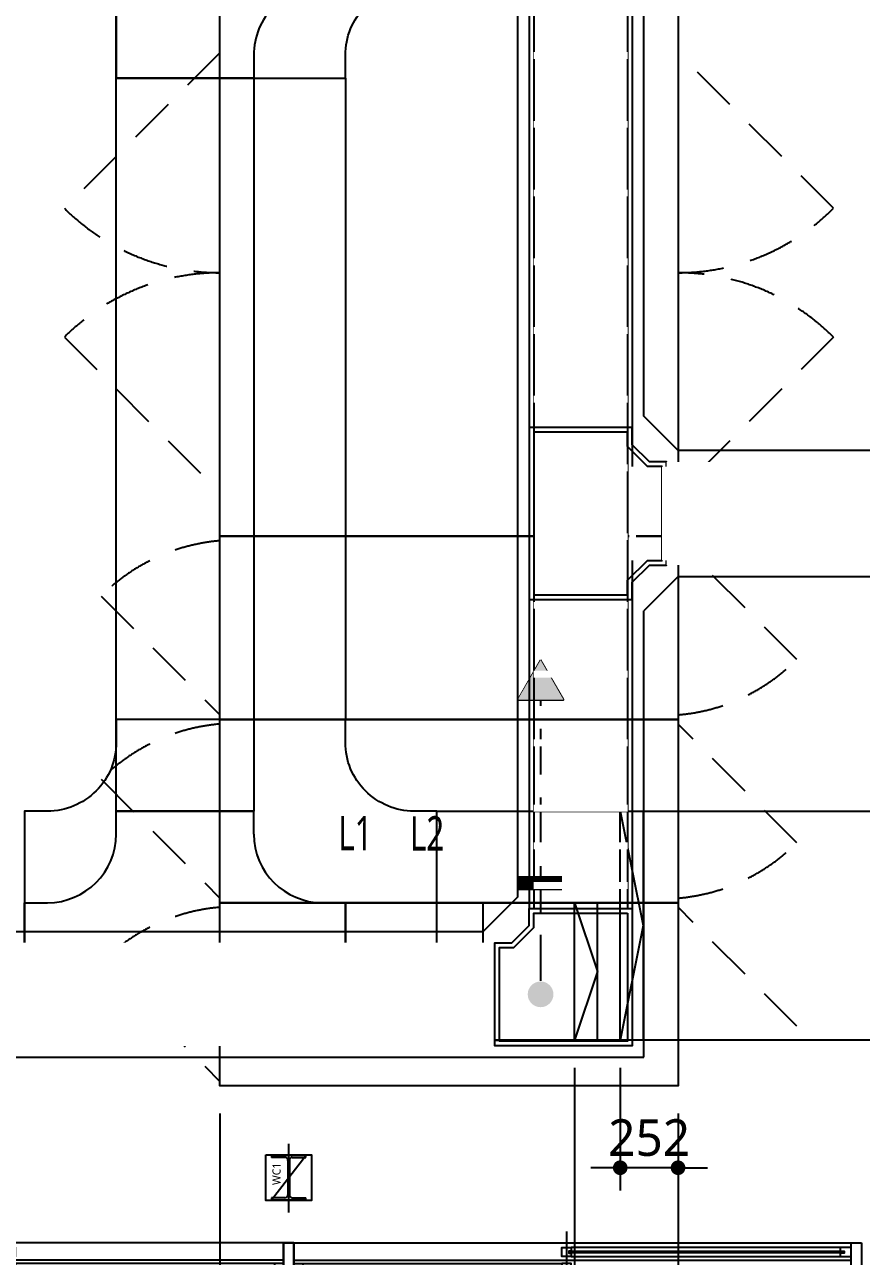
# Model space of a CAD drawing. Header units: millimetres. Extents: x 3355 to 129505, y 4600 to 34300.
# Drawn here: x 60903 to 64556, y 14512 to 19889 of the extents above; entities that cross this region are included whole.
import ezdxf
from ezdxf.enums import TextEntityAlignment as Align
from ezdxf.xclip import XClip

# ---------------------------------------------------------------- set-up
doc = ezdxf.new("R2010")
doc.units = ezdxf.units.MM
doc.header["$LTSCALE"] = 800
doc.header["$XCLIPFRAME"] = 0
for name, pattern in [('CONTINOUS', [0]), ('HIDDEN', [0.375, 0.25, -0.125]), ('점선1', [2, 1.25, -0.75])]:
    doc.linetypes.add(name, pattern=pattern)
doc.layers.get('Defpoints').update_dxf_attribs({"color": 167})
for name, color, linetype in [('arch', 8, 'Continuous'), ('DIM', 6, 'Continuous'), ('S2', 4, 'HIDDEN'), ('SYM', 3, 'Continuous'), ('TRENCH', 3, 'Continuous'), ('수배전반', 3, 'Continuous'), ('트레이 강전1단', 150, 'Continuous'), ('트레이 강전2단', 4, 'Continuous')]:
    doc.layers.add(name, color=color, linetype=linetype)
doc.layers.add('건축도면', color=9, linetype='Continuous', lineweight=25)
doc.styles.add('GHS', font='malgun.ttf')
doc.styles.add('맑은고딕', font='malgun.ttf')
doc.styles.add('스타일1', font='malgun.ttf')
doc.dimstyles.new('Copy of PSD MI', dxfattribs={"dimscale": 100, "dimtxt": 1.5, "dimasz": 0.8, "dimexe": 1.25, "dimexo": 1.5, "dimgap": 0.6, "dimtad": 1, "dimdec": 0, "dimzin": 1, "dimdsep": 46, "dimlunit": 6, "dimtxsty": '맑은고딕', "dimblk": 'DOT', "dimcen": 2.5, "dimadec": 0, "dimazin": 0, "dimtfac": 1, "dimtdec": 0, "dimtix": 1, "dimtmove": 2, "dimatfit": 3, "dimfxl": 1, "dimtolj": 1, "dimtzin": 1, "dimarcsym": 0})

# ---------------------------------------------------------------- blocks, each defined once
blk = doc.blocks.new('A5')
at = {"layer": 'SYM'}
blk.add_lwpolyline([(0, 0), (0.833, 1.443), (-0.833, 1.443)], close=True, dxfattribs=at)
at = {"color": 6}
blk.add_wipeout([(-0.833, 1.443), (0.833, 1.443), (0, 0)], dxfattribs=at).dxf.layer = 'SYM'
at = {"layer": 'SYM'}
h = blk.add_hatch(color=6, dxfattribs=at)
h.dxf.hatch_style = 1
h.paths.add_polyline_path([(-0.833, 1.443), (0, 0), (0.833, 1.443)])
blk = doc.blocks.new('A$Cfef6c29d_1')
at = {"color": 0}
for p, q in [((40, 270), (40, 225)), ((190, 270), (40, 270)), ((190, 225), (190, 270)), ((40, 225), (190, 225)), ((-10, -965), (240, -965)), ((40, -2207.5), (40, -2252.5)), ((190, -2207.5), (40, -2207.5)), ((40, -2252.5), (190, -2252.5)), ((190, -2252.5), (190, -2207.5))]:
    blk.add_line(p, q, dxfattribs=at)
at = {"color": 0, "ltscale": 12}
for p, q in [((40, 225), (40, -2207.5)), ((115, 225), (115, -2207.5)), ((190, -2207.5), (190, 225)), ((130, 185), (130, -945)), ((170, 185), (170, -945)), ((60, -2160), (60, -985)), ((100, -985), (100, -2160))]:
    blk.add_line(p, q, dxfattribs=at)
at = {"color": 0}
for points in [[(130, 185), (145.5, 185), (145.5, 195), (154.5, 195), (154.5, 185), (170, 185), (170, 225), (130, 225), (130, 185)], [(60, -985), (75.5, -985), (75.5, -975), (84.5, -975), (84.5, -985), (100, -985), (100, -945), (60, -945), (60, -985)], [(130, -945), (145.5, -945), (145.5, -955), (154.5, -955), (154.5, -945), (170, -945), (170, -985), (130, -985), (130, -945)], [(60, -2160), (75.5, -2160), (75.5, -2177.5), (84.5, -2177.5), (84.5, -2160), (100, -2160), (100, -2207.5), (60, -2207.5), (60, -2160)]]:
    blk.add_lwpolyline(points, close=True, dxfattribs=at)
at = {"color": 0, "ltscale": 12}
for points in [[(147.5, -953), (147.5, 193), (152.5, 193), (152.5, -953)], [(77.5, -2168), (77.5, -977), (82.5, -977), (82.5, -2168)]]:
    blk.add_lwpolyline(points, close=True, dxfattribs=at)
at = {"color": 0}
for centre, start, end in [((146.5, 185), 0, 180), ((153.5, 185), 0, 180), ((146.5, -945), 180, 0), ((153.5, -945), 180, 0), ((76.5, -985), 0, 180), ((83.5, -985), 0, 180), ((76.5, -2160), 180, 0), ((83.5, -2160), 180, 0)]:
    blk.add_arc(centre, 1, start, end, dxfattribs=at)
blk = doc.blocks.new('*U113')
at = {"color": 0}
for p, q in [((59, 185), (0, 185)), ((72, 172), (72, 22)), ((78, 172), (78, 22)), ((91, 185), (150, 185)), ((59, 9), (0, 9)), ((91, 9), (150, 9))]:
    blk.add_line(p, q, dxfattribs=at)
for points in [[(150, 185), (150, 194), (0, 194), (0, 185)], [(0, 9), (0, 0), (150, 0), (150, 9)]]:
    blk.add_lwpolyline(points, dxfattribs=at)
for centre, start, end in [((59, 172), 0, 90), ((91, 172), 90, 180), ((59, 22), 270, 0), ((91, 22), 180, 270)]:
    blk.add_arc(centre, 13, start, end, dxfattribs=at)
blk = doc.blocks.new('S-WC1')
at = {"color": 0}
for p, q in [((0, 147), (0, -153)), ((-75, -97), (75, 97))]:
    blk.add_line(p, q, dxfattribs=at)
blk.add_lwpolyline([(-100, 100), (100, 100), (100, -100), (-100, -100)], close=True, dxfattribs=at)
blk.add_blockref('*U113', (-75, -97), dxfattribs=at)
at = {"color": 0, "style": '스타일1'}
blk.add_text('WC1', height=35, rotation=90, dxfattribs=at).set_placement((-35.6, -32.3))
blk = doc.blocks.new('XR-PLAN', base_point=(461, 408.4))
at = {"layer": 'arch'}
blk.add_blockref('S-WC1', (69500, 42900), dxfattribs=at)
at = {"layer": 'arch', "rotation": 270}
blk.add_blockref('A$Cfef6c29d_1', (69252.5, 42655), dxfattribs=at)
at = {"layer": 'arch', "xscale": -1, "rotation": 89.99999999999997}
blk.add_blockref('A$Cfef6c29d_1', (69747.5, 42655), dxfattribs=at)
blk = doc.blocks.new('A$C440bd059')
at = {"layer": '수배전반', "color": 7, "linetype": '점선1', "ltscale": 0.2}
for p, q in [((3699.5, -6590), (3020.6, -7268.8)), ((6378.3, -7268.8), (5699.5, -6590)), ((3020.6, -7831.2), (3699.5, -8510)), ((6378.3, -7831.2), (5699.5, -8510)), ((6218.2, -9238.8), (5699.5, -8720)), ((3180.7, -8961.2), (3699.5, -9480)), ((6218.2, -10038.8), (5699.5, -9520)), ((3180.7, -9761.2), (3699.5, -10280)), ((6218.2, -10838.8), (5699.5, -10320)), ((3180.7, -10561.2), (3699.5, -11080))]:
    blk.add_line(p, q, dxfattribs=at)
at = {"layer": '수배전반', "color": 7}
for points in [[(5699.5, -6400), (5699.5, -8700), (3699.5, -8700), (3699.5, -6400)], [(5699.5, -8700), (5699.5, -9500), (3699.5, -9500), (3699.5, -8700)], [(5699.5, -9500), (5699.5, -10300), (3699.5, -10300), (3699.5, -9500)], [(5699.5, -9500), (5699.5, -10300), (3699.5, -10300), (3699.5, -9500)], [(5699.5, -10300), (5699.5, -11100), (3699.5, -11100), (3699.5, -10300)], [(5699.5, -10300), (5699.5, -11100), (3699.5, -11100), (3699.5, -10300)]]:
    blk.add_lwpolyline(points, close=True, dxfattribs=at)
at = {"layer": '수배전반', "color": 7, "linetype": '점선1', "ltscale": 0.2}
for centre, radius, start, end in [((3699.5, -6590), 960, 225, 270), ((5699.5, -6590), 960, 270, 315), ((3699.5, -8510), 960, 90, 135), ((5699.5, -8510), 960, 45, 90), ((3770.4, -9551), 834, 94.8824, 135), ((5628.5, -8649), 834, 274.8824, 315), ((5628.5, -8649), 834, 274.8824, 315), ((3770.4, -10351), 834, 94.8824, 135), ((5628.5, -9449), 834, 274.8824, 315), ((3770.4, -11151), 834, 94.8824, 135)]:
    blk.add_arc(centre, radius, start, end, dxfattribs=at)
blk = doc.blocks.new('H.TEE-W1000x100H(ELEC.2)')
at = {"layer": '트레이 강전2단'}
blk.add_lwpolyline([(40445, 167307.9), (42245, 167307.9), (42245, 166307.9), (42145, 166307.9, 0.414214), (41845, 166007.9), (41845, 165907.9), (40845, 165907.9), (40845, 166007.9, 0.414214), (40545, 166307.9), (40445, 166307.9)], format="xyb", close=True, dxfattribs=at)
blk = doc.blocks.new('H.TEE-W600x100H(ELEC.1)')
at = {"layer": '트레이 강전1단'}
blk.add_lwpolyline([(25645, 167107.9), (27045, 167107.9), (27045, 166507.9), (26945, 166507.9, 0.414214), (26645, 166207.9), (26645, 166107.9), (26045, 166107.9), (26045, 166207.9, 0.414214), (25745, 166507.9), (25645, 166507.9)], format="xyb", close=True, dxfattribs=at)
blk = doc.blocks.new('A$C6472ddb5')
at = {"layer": '트레이 강전1단'}
for p, q in [((-300, -100), (-300, 0)), ((300, -100), (300, 0)), ((-700, -1000), (-700, -400)), ((-700, -400), (-600, -400)), ((700, -400), (600, -400)), ((700, -399.9), (700, -1000))]:
    blk.add_line(p, q, dxfattribs=at)
for points in [[(-300, 0), (300, 0)], [(700, -1000), (-700, -1000)]]:
    blk.add_lwpolyline(points, dxfattribs=at)
for centre, start, end in [((-600, -100), 270, 0), ((600, -100), 180, 270)]:
    blk.add_arc(centre, 300, start, end, dxfattribs=at)
blk = doc.blocks.new('DOT')
at = {"color": 0, "linetype": 'ByBlock'}
blk.add_line((-0.5, 0), (-1, 0), dxfattribs=at)
at = {"color": 0, "linetype": 'ByBlock', "const_width": 0.5}
blk.add_lwpolyline([(-0.25, 0, 1), (0.25, 0, 1)], format="xyb", close=True, dxfattribs=at)
blk = doc.blocks.new('*D259')
at = {"layer": 'Defpoints', "color": 0, "ltscale": 2, "transparency": 16777216}
for p in [(63503.1, 15456, -1), (63755.4, 15256.1), (63503.1, 14899.2)]:
    blk.add_point(p, dxfattribs=at)
at = {"layer": 'DIM', "color": 0, "lineweight": -2, "ltscale": 2, "transparency": 16777216}
for p, q in [((63503.1, 15336), (63503.1, 14799.2)), ((63755.4, 15136.1), (63755.4, 14799.2)), ((63439.1, 14899.2), (63375.1, 14899.2)), ((63755.4, 14899.2), (63503.1, 14899.2)), ((63819.4, 14899.2), (63883.4, 14899.2))]:
    blk.add_line(p, q, dxfattribs=at)
at = {"layer": 'DIM', "color": 0, "lineweight": -2, "ltscale": 2, "transparency": 16777216, "xscale": 64, "yscale": 64, "zscale": 64}
blk.add_blockref('DOT', (63503.1, 14899.2), dxfattribs=at)
at = {"layer": 'DIM', "color": 0, "lineweight": -2, "ltscale": 2, "transparency": 16777216, "xscale": 64, "yscale": 64, "zscale": 64, "rotation": 180}
blk.add_blockref('DOT', (63755.4, 14899.2), dxfattribs=at)
at = {"layer": 'DIM', "color": 3, "ltscale": 2, "transparency": 16777216, "insert": (63629.3, 15029.8), "char_height": 160, "attachment_point": 5, "style": '맑은고딕'}
blk.add_mtext('\\A1;252', dxfattribs=at)
blk = doc.blocks.new('_DOT')
at = {"color": 0, "linetype": 'ByBlock'}
blk.add_line((-0.5, 0), (-1, 0), dxfattribs=at)
at = {"color": 0, "linetype": 'ByBlock', "const_width": 0.5}
blk.add_lwpolyline([(-0.25, 0, 1), (0.25, 0, 1)], format="xyb", close=True, dxfattribs=at)
blk = doc.blocks.new('*D260')
at = {"layer": 'Defpoints', "color": 0, "ltscale": 2, "transparency": 16777216}
for p in [(63303.1, 15456), (63755.4, 15256.1), (63303.1, 13847.9)]:
    blk.add_point(p, dxfattribs=at)
at = {"layer": 'DIM', "color": 0, "lineweight": -2, "ltscale": 2, "transparency": 16777216}
for p, q in [((63303.1, 15336), (63303.1, 13747.9)), ((63755.4, 15136.1), (63755.4, 13747.9)), ((63691.4, 13847.9), (63367.1, 13847.9))]:
    blk.add_line(p, q, dxfattribs=at)
at = {"layer": 'DIM', "color": 0, "lineweight": -2, "ltscale": 2, "transparency": 16777216, "xscale": 64, "yscale": 64, "zscale": 64, "rotation": 180}
blk.add_blockref('DOT', (63303.1, 13847.9), dxfattribs=at)
at = {"layer": 'DIM', "color": 0, "lineweight": -2, "ltscale": 2, "transparency": 16777216, "xscale": 64, "yscale": 64, "zscale": 64}
blk.add_blockref('DOT', (63755.4, 13847.9), dxfattribs=at)
at = {"layer": 'DIM', "color": 3, "ltscale": 2, "transparency": 16777216, "insert": (63529.3, 13978.6), "char_height": 160, "attachment_point": 5, "style": '맑은고딕'}
blk.add_mtext('\\A1;452', dxfattribs=at)
blk = doc.blocks.new('*D265')
at = {"layer": 'Defpoints', "color": 0, "ltscale": 2, "transparency": 16777216}
for p in [(59055.9, 15256.1), (61755.4, 15256.1), (61755.4, 13280.6)]:
    blk.add_point(p, dxfattribs=at)
at = {"layer": 'DIM', "color": 0, "lineweight": -2, "ltscale": 2, "transparency": 16777216}
for p, q in [((59055.9, 15136.1), (59055.9, 13180.6)), ((61755.4, 15136.1), (61755.4, 13180.6)), ((59119.9, 13280.6), (61691.4, 13280.6))]:
    blk.add_line(p, q, dxfattribs=at)
at = {"layer": 'DIM', "color": 0, "lineweight": -2, "ltscale": 2, "transparency": 16777216, "xscale": 64, "yscale": 64, "zscale": 64, "rotation": 180}
blk.add_blockref('DOT', (59055.9, 13280.6), dxfattribs=at)
at = {"layer": 'DIM', "color": 0, "lineweight": -2, "ltscale": 2, "transparency": 16777216, "xscale": 64, "yscale": 64, "zscale": 64}
blk.add_blockref('DOT', (61755.4, 13280.6), dxfattribs=at)
at = {"layer": 'DIM', "color": 3, "ltscale": 2, "transparency": 16777216, "insert": (60405.6, 13424.7), "char_height": 160, "attachment_point": 5, "style": '맑은고딕'}
blk.add_mtext('\\A1;2,699', dxfattribs=at)
blk = doc.blocks.new('*D266')
at = {"layer": 'Defpoints', "color": 0, "ltscale": 2, "transparency": 16777216}
for p in [(61755.4, 15256.1), (63755.4, 15256.1), (63755.4, 13280.6)]:
    blk.add_point(p, dxfattribs=at)
at = {"layer": 'DIM', "color": 0, "lineweight": -2, "ltscale": 2, "transparency": 16777216}
for p, q in [((61755.4, 15136.1), (61755.4, 13180.6)), ((63755.4, 15136.1), (63755.4, 13180.6)), ((61819.4, 13280.6), (63691.4, 13280.6))]:
    blk.add_line(p, q, dxfattribs=at)
at = {"layer": 'DIM', "color": 0, "lineweight": -2, "ltscale": 2, "transparency": 16777216, "xscale": 64, "yscale": 64, "zscale": 64, "rotation": 180}
blk.add_blockref('DOT', (61755.4, 13280.6), dxfattribs=at)
at = {"layer": 'DIM', "color": 0, "lineweight": -2, "ltscale": 2, "transparency": 16777216, "xscale": 64, "yscale": 64, "zscale": 64}
blk.add_blockref('DOT', (63755.4, 13280.6), dxfattribs=at)
at = {"layer": 'DIM', "color": 3, "ltscale": 2, "transparency": 16777216, "insert": (62755.4, 13424.7), "char_height": 160, "attachment_point": 5, "style": '맑은고딕'}
blk.add_mtext('\\A1;2,000', dxfattribs=at)
blk = doc.blocks.new('*D267')
at = {"layer": 'Defpoints', "color": 0, "ltscale": 2, "transparency": 16777216}
for p in [(63755.4, 15256.1), (65055.6, 15256.1), (65055.6, 13280.6)]:
    blk.add_point(p, dxfattribs=at)
at = {"layer": 'DIM', "color": 0, "lineweight": -2, "ltscale": 2, "transparency": 16777216}
for p, q in [((63755.4, 15136.1), (63755.4, 13180.6)), ((65055.6, 15136.1), (65055.6, 13180.6)), ((63819.4, 13280.6), (64991.6, 13280.6))]:
    blk.add_line(p, q, dxfattribs=at)
at = {"layer": 'DIM', "color": 0, "lineweight": -2, "ltscale": 2, "transparency": 16777216, "xscale": 64, "yscale": 64, "zscale": 64, "rotation": 180}
blk.add_blockref('DOT', (63755.4, 13280.6), dxfattribs=at)
at = {"layer": 'DIM', "color": 0, "lineweight": -2, "ltscale": 2, "transparency": 16777216, "xscale": 64, "yscale": 64, "zscale": 64}
blk.add_blockref('DOT', (65055.6, 13280.6), dxfattribs=at)
at = {"layer": 'DIM', "color": 3, "ltscale": 2, "transparency": 16777216, "insert": (64405.5, 13425.1), "char_height": 160, "attachment_point": 5, "style": '맑은고딕'}
blk.add_mtext('\\A1;1,300', dxfattribs=at)
blk = doc.blocks.new('A$C761c27b9')
for points in [[(150, -8900.9), (0, -8750.9)], [(150, -9450.9), (0, -9600.9)], [(-550, -10850), (-700, -11000)]]:
    blk.add_lwpolyline(points)
at = {"layer": 'TRENCH', "color": 8}
for p, q in [((-500, -650), (-500, -10900)), ((-480, -650), (-480, -10900)), ((-70, -650), (-70, -10900)), ((-50, -650), (-50, -10900))]:
    blk.add_line(p, q, dxfattribs=at)
at = {"layer": '건축도면'}
for p, q in [((0, -8750.9), (0, 0)), ((1450.3, -8900.9), (150, -8900.9)), ((150, -9450.9), (1450.3, -9450.9)), ((0, -11550), (0, -9600.9)), ((-6831.3, -11550), (0, -11550))]:
    blk.add_line(p, q, dxfattribs=at)
at = {"layer": '건축도면', "linetype": 'Continuous'}
for p, q in [((-550, -10850), (-550, -700)), ((-5824.5, -11000), (-700, -11000))]:
    blk.add_line(p, q, dxfattribs=at)
at = {"color": 8}
blk.add_wipeout([(-5874.5, -11500), (-5874.5, -11050), (-650, -11050), (-650, -11500)], dxfattribs=at).dxf.layer = 'TRENCH'
at = {"layer": 'TRENCH', "color": 8}
for points in [[(-50, -10900), (-50, -11500), (-650, -11500), (-650, -11050), (-575, -11050), (-500, -10975), (-500, -10900)], [(-70, -10920), (-70, -11480), (-630, -11480), (-630, -11070), (-566.7, -11070), (-480, -10983.3), (-480, -10920)]]:
    blk.add_lwpolyline(points, close=True, dxfattribs=at)
at = {"color": 8}
for points in [[(-480, -7162), (-480, -7192), (-70, -7192), (-70, -7162)], [(-480, -7462), (-480, -7492), (-70, -7492), (-70, -7462)], [(-480, -7762), (-480, -7792), (-70, -7792), (-70, -7762)], [(-480, -8062), (-480, -8092), (-70, -8092), (-70, -8062)], [(-480, -8362), (-480, -8392), (-70, -8392), (-70, -8362)], [(-480, -8662), (-480, -8692), (-70, -8692), (-70, -8662)], [(-480, -8962), (-480, -8992), (-70, -8992), (-70, -8962)], [(-480, -9262), (-480, -9292), (-70, -9292), (-70, -9262)], [(-480, -9562), (-480, -9592), (-70, -9592), (-70, -9562)], [(-480, -9862), (-480, -9892), (-70, -9892), (-70, -9862)], [(-480, -10162), (-480, -10192), (-70, -10192), (-70, -10162)], [(-480, -10447), (-480, -10477), (-70, -10477), (-70, -10447)], [(-480, -10612), (-480, -10642), (-70, -10642), (-70, -10612)], [(-480, -10785), (-480, -10815), (-70, -10815), (-70, -10785)], [(-2562.5, -11070), (-2532.5, -11070), (-2532.5, -11480), (-2562.5, -11480)], [(-2262.5, -11070), (-2232.5, -11070), (-2232.5, -11480), (-2262.5, -11480)], [(-1862.5, -11070), (-1832.5, -11070), (-1832.5, -11480), (-1862.5, -11480)], [(-1562.5, -11070), (-1532.5, -11070), (-1532.5, -11480), (-1562.5, -11480)], [(-1262.5, -11070), (-1232.5, -11070), (-1232.5, -11480), (-1262.5, -11480)], [(-962.5, -11070), (-932.5, -11070), (-932.5, -11480), (-962.5, -11480)], [(-765, -11070), (-735, -11070), (-735, -11480), (-765, -11480)]]:
    blk.add_wipeout(points, dxfattribs=at).dxf.layer = 'TRENCH'
at = {"layer": 'TRENCH', "color": 8}
for points in [[(-500, -9550.9), (-50, -9550.9), (-50, -9475.9), (25, -9400.9), (100, -9400.9), (100, -8950.9), (25, -8950.9), (-50, -8875.9), (-50, -8800.9), (-500, -8800.9), (-500, -9550.9)], [(-480, -9530.9), (-70, -9530.9), (-70, -9467.6), (16.7, -9380.9), (80, -9380.9), (80, -8970.9), (16.7, -8970.9), (-70, -8884.2), (-70, -8820.9), (-480, -8820.9)]]:
    blk.add_lwpolyline(points, close=True, dxfattribs=at)
at = {"color": 8}
for points in [[(-63, -8970.9), (-33, -8970.9), (-33, -9380.9), (-63, -9380.9)], [(100, -9400.9), (100, -8950.9), (1450.3, -8950.9), (1450.3, -9400.9)]]:
    blk.add_wipeout(points, dxfattribs=at).dxf.layer = 'TRENCH'
for points in [[(80, -8970.9), (110, -8970.9), (110, -9380.9), (80, -9380.9)], [(380, -8970.9), (410, -8970.9), (410, -9380.9), (380, -9380.9)], [(680, -8970.9), (710, -8970.9), (710, -9380.9), (680, -9380.9)]]:
    blk.add_wipeout(points, dxfattribs=at).dxf.layer = 'TRENCH'

msp = doc.modelspace()

# ---------------------------------------------------------------- hatches: boundary and pattern name
at = {"layer": 'S2', "lineweight": -2}
h = msp.add_hatch(color=256, dxfattribs=at)
edge = h.paths.add_edge_path()
edge.add_arc((63155.38001, 15656.12697), 56.16, 0, 360)

# ---------------------------------------------------------------- linework, layer by layer
msp.add_line((63155.38001, 17115.213), (63155.38001, 15656.12697), dxfattribs=at)
at = {"layer": 'SYM', "color": 6}
msp.add_lwpolyline([(63249.19956, 16141.0305, 63, 63, 0), (63060.19956, 16141.0305, 0, 0, 0), (62190.97108, 16141.0305, 0, 0, 0)], format="xyseb", dxfattribs=at)
at = {"layer": '트레이 강전1단'}
for points in [[(61303.12399, 19655.98748), (61903.12399, 19655.98748), (61903.12399, 16455.98748), (61303.12399, 16455.98748)], [(62903.12399, 15455.98748), (63403.12399, 15455.98748), (63403.12399, 16056.12697), (62903.12399, 16056.12697)]]:
    msp.add_lwpolyline(points, close=True, dxfattribs=at)
at = {"layer": '트레이 강전1단', "linetype": 'CONTINOUS'}
msp.add_lwpolyline([(62903.12399, 15455.98748), (62303.12399, 15455.98748), (62303.12399, 16056.12697), (62903.12399, 16056.12697)], close=True, dxfattribs=at)
at = {"layer": '트레이 강전1단'}
msp.add_lwpolyline([(63403.12399, 15756.05723), (63303.12399, 15455.98748), (63303.12399, 16056.12697), (63403.12399, 15756.05723)], dxfattribs=at)
at = {"layer": '트레이 강전2단'}
msp.add_lwpolyline([(61303.12399, 21055.98748), (61303.12399, 19655.98748), (62303.12399, 19655.98748), (62303.12399, 19755.98748, -0.4142135624), (62603.12399, 20055.98748), (62703.12399, 20055.98748), (62703.12399, 20655.98748), (62603.12399, 20655.98748, -0.4142135624), (62303.12399, 20955.98748), (62303.12399, 21055.98748)], format="xyb", close=True, dxfattribs=at)
msp.add_lwpolyline([(61303.12399, 16855.98748), (61303.12399, 19655.98748), (62303.12399, 19655.98748), (62303.12399, 16855.98748)], close=True, dxfattribs=at)
at = {"layer": '트레이 강전2단', "elevation": -1.00261}
msp.add_lwpolyline([(63603.12399, 15955.98748), (63503.12399, 15455.98748), (63503.12399, 16455.98748), (63603.12399, 15955.98748)], dxfattribs=at)
at = {"layer": '트레이 강전2단', "linetype": 'CONTINOUS', "elevation": -1.00261}
msp.add_lwpolyline([(63503.12399, 16455.98748), (63603.12399, 16455.98748), (63603.12399, 15455.98748), (63503.12399, 15455.98748)], close=True, dxfattribs=at)
msp.add_lwpolyline([(63503.12399, 16455.98748), (63603.12399, 16455.98748), (63603.12399, 15455.98748), (63503.12399, 15455.98748)], close=True, dxfattribs=at)

# ---------------------------------------------------------------- block references
at = {"layer": '트레이 강전1단', "linetype": 'CONTINOUS', "rotation": 90}
msp.add_blockref('H.TEE-W600x100H(ELEC.1)', (228411.05018, -5989.04314), dxfattribs=at)

# ---------------------------------------------------------------- dimensions: what is measured, and where the dimension line sits
at = {"layer": 'DIM', "color": 6, "ltscale": 2}
for base, p1, p2, picture, middle in [((63303.12399, 13847.91527), (63755.38001, 15256.12697), (63303.12399, 15455.98748), '*D260', (63529.252, 13978.57831)), ((63503.12399, 14899.15208), (63755.38001, 15256.12697), (63503.12399, 15455.98748, -1.00261), '*D259', (63629.252, 15029.81513)), ((61755.38001, 13280.57903), (59055.91901, 15256.12697), (61755.38001, 15256.12697), '*D265', (60405.64951, 13424.66599)), ((63755.38001, 13280.57903), (61755.38001, 15256.12697), (63755.38001, 15256.12697), '*D266', (62755.38001, 13424.66599)), ((65055.64951, 13280.57903), (63755.38001, 15256.12697), (65055.64951, 15256.12697), '*D267', (64405.51476, 13425.10077))]:
    dim = msp.add_linear_dim(base=base, p1=p1, p2=p2, dimstyle='Copy of PSD MI', override={"dimscale": 80, "dimtxt": 2, "dimclrt": 3, "dimfxl": 0.18}, dxfattribs=at)
    dim.commit()
    dim.dimension.update_dxf_attribs({"geometry": picture, "text_midpoint": middle})

# ---------------------------------------------------------------- wipeouts: each hides what was drawn before it
at = {"color": 6}
msp.add_wipeout([(62634.97351, 16516.0305), (62587.90083, 16500.73566), (62547.85843, 16471.64315), (62518.76591, 16431.60074), (62503.47108, 16384.52807), (62503.47108, 16335.03293), (62518.76591, 16287.96025), (62547.85843, 16247.91785), (62587.90083, 16218.82533), (62634.97351, 16203.5305), (62684.46864, 16203.5305), (62731.54132, 16218.82533), (62771.58372, 16247.91785), (62800.67624, 16287.96025), (62815.97108, 16335.03293), (62815.97108, 16384.52807), (62800.67624, 16431.60074), (62771.58372, 16471.64315), (62731.54132, 16500.73566), (62684.46864, 16516.0305)], dxfattribs=at).dxf.layer = 'SYM'

# ---------------------------------------------------------------- next in the draw order: linework, layer by layer
at = {"layer": '트레이 강전2단', "elevation": -1.00261}
msp.add_lwpolyline([(69291.90739, 15455.98748), (62703.12399, 15455.98748), (62703.12399, 16455.98748), (69291.90739, 16455.98748)], close=True, dxfattribs=at)

# ---------------------------------------------------------------- next in the draw order: block references
at = {"layer": 'SYM', "ltscale": 2, "xscale": 120, "yscale": 120, "zscale": 120, "rotation": 179.9999999999999}
msp.add_blockref('A5', (63155.38114, 17115.21495), dxfattribs=at)

# ---------------------------------------------------------------- next in the draw order: texts
at = {"layer": 'SYM', "style": 'GHS', "width": 0.7}
msp.add_text('L2', height=150, dxfattribs=at).set_placement((62659.72108, 16359.7805), align=Align.MIDDLE)

# ---------------------------------------------------------------- next in the draw order: block references
at = {"layer": '건축도면', "color": 1, "linetype": '점선1', "ltscale": 0.2}
ref = msp.add_blockref('XR-PLAN', (-6983.32308, -27635.43025), dxfattribs=at)
XClip(ref).set_block_clipping_path([(56227.7345986668, 39479.2603850555), (77438.0684519374, 60194.2361228569)])

# ---------------------------------------------------------------- next in the draw order: wipeouts: each hides what was drawn before it
at = {"color": 6}
msp.add_wipeout([(62322.47351, 16516.0305), (62275.40083, 16500.73566), (62235.35843, 16471.64315), (62206.26591, 16431.60074), (62190.97108, 16384.52807), (62190.97108, 16335.03293), (62206.26591, 16287.96025), (62235.35843, 16247.91785), (62275.40083, 16218.82533), (62322.47351, 16203.5305), (62371.96864, 16203.5305), (62419.04132, 16218.82533), (62459.08372, 16247.91785), (62488.17624, 16287.96025), (62503.47108, 16335.03293), (62503.47108, 16384.52807), (62488.17624, 16431.60074), (62459.08372, 16471.64315), (62419.04132, 16500.73566), (62371.96864, 16516.0305)], dxfattribs=at).dxf.layer = 'SYM'

# ---------------------------------------------------------------- next in the draw order: block references
at = {"layer": '수배전반'}
msp.add_blockref('A$C440bd059', (58055.91901, 26356.12697), dxfattribs=at)
at = {"layer": '트레이 강전1단'}
msp.add_blockref('A$C6472ddb5', (61603.12399, 16455.98748), dxfattribs=at)
at = {"layer": '트레이 강전2단', "xscale": -1, "rotation": 180}
msp.add_blockref('H.TEE-W1000x100H(ELEC.2)', (20458.09337, 182763.91367, -1.00261), dxfattribs=at)

# ---------------------------------------------------------------- next in the draw order: texts
at = {"layer": 'SYM', "style": 'GHS', "width": 0.7}
msp.add_text('L1', height=150, dxfattribs=at).set_placement((62347.22108, 16359.7805), align=Align.MIDDLE)

# ---------------------------------------------------------------- next in the draw order: block references
msp.add_blockref('A$C761c27b9', (63605.38001, 26931.12697))

doc.saveas('drawing.dxf')
